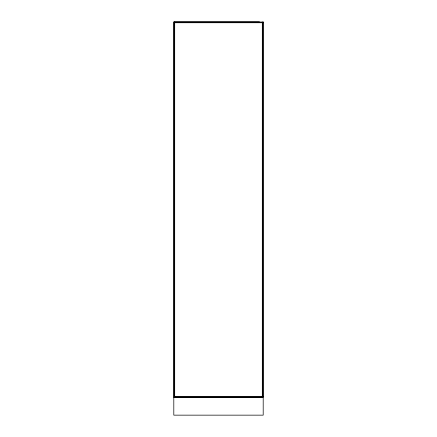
<?xml version="1.0" encoding="UTF-8"?>
<svg xmlns="http://www.w3.org/2000/svg" width="437" height="437" viewBox="0 0 437 437"><rect width="100%" height="100%" fill="white"/><g stroke="black" fill="none" stroke-linecap="round" stroke-linejoin="round"><path stroke-width="0.66" d="M259.441 21.85L173.806 21.85L173.806 415.15L263.194 415.15L263.194 397.271L173.806 397.271M174.702 22.746L262.298 22.746M262.659 22.746L263.194 22.746M174.702 396.381L262.298 396.381M262.659 396.381L263.194 396.381M263.014 22.03L263.014 397.096M262.298 22.03L262.298 397.096M174.702 22.03L174.702 397.096M263.194 22.03L173.986 22.03L173.986 397.096L263.194 397.096L263.194 22.03"/></g></svg>
